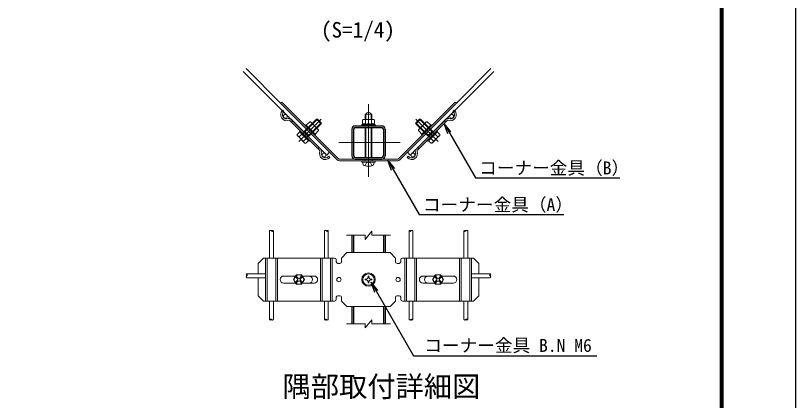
# Model space of a CAD drawing. Units: millimetres, scale not verified, with parts at other scales. Extents: x -4200 to 4200, y -2970 to 2970.
# Drawn here: x 1302 to 4200, y -23 to 1406 of the extents above; entities that cross this region are included whole.
import ezdxf
from ezdxf.enums import TextEntityAlignment as Align

# ---------------------------------------------------------------- set-up
doc = ezdxf.new("R2010")
doc.units = ezdxf.units.MM
doc.header["$LTSCALE"] = 10
doc.linetypes.add('USER1', pattern=[50.8, 31.75, -6.35, 6.35, -6.35])
doc.linetypes.add('USER2', pattern=[0.375, 0.25, -0.125])
for name, color, linetype, lineweight in [('0-0_D-TTL-TXT', 7, 'Continuous', 25), ('0-1_D-STR-DIM', 7, 'Continuous', 13), ('0-2_D-STR3', 3, 'Continuous', 13), ('0-3_D-BMK', 2, 'USER1', 13), ('0-4_D-STR1', 1, 'Continuous', 25), ('0-5_D-STR2', 7, 'Continuous', 13), ('0-8_D-STR-TXT', 7, 'Continuous', 25), ('0-C_D-TTL', 7, 'Continuous', 25)]:
    doc.layers.add(name, color=color, linetype=linetype, lineweight=lineweight)
doc.styles.add('ＭＳ ゴシック', font='')
doc.styles.get('ＭＳ ゴシック').set_extended_font_data('MS Gothic')

# ---------------------------------------------------------------- blocks, each defined once
blk = doc.blocks.new('MLeader13')
at = {"layer": '0-8_D-STR-TXT'}
blk.add_line((2636.99, 378.51), (2622.77, 416.48), dxfattribs=at)
for points in [[(2648.54, 385.17), (2622.77, 416.48), (2642.77, 381.84)], [(2642.77, 381.84), (2781.11, 142.23), (3454.6, 142.23), (3461.8, 142.23)]]:
    blk.add_lwpolyline(points, dxfattribs=at)
blk = doc.blocks.new('MLeader14')
at = {"layer": '0-8_D-STR-TXT'}
blk.add_line((2699.45, 831.26), (2685.23, 869.23), dxfattribs=at)
for points in [[(2711, 837.92), (2685.23, 869.23), (2705.23, 834.59)], [(2705.23, 834.59), (2801.68, 667.53), (3331.95, 667.53), (3339.15, 667.53)]]:
    blk.add_lwpolyline(points, dxfattribs=at)
blk = doc.blocks.new('MLeader15')
at = {"layer": '0-8_D-STR-TXT'}
blk.add_line((2908.33, 967.69), (2894.11, 1005.66), dxfattribs=at)
for points in [[(2919.88, 974.36), (2894.11, 1005.66), (2914.11, 971.02)], [(2914.11, 971.02), (3010.56, 803.96), (3540.83, 803.96), (3548.03, 803.96)]]:
    blk.add_lwpolyline(points, dxfattribs=at)

msp = doc.modelspace()

# ---------------------------------------------------------------- linework, layer by layer
at = {"layer": '0-1_D-STR-DIM'}
for p, q in [((2600.82, 590.33), (2531.88, 590.33)), ((2600.82, 575.33), (2625.82, 605.33)), ((2600.82, 575.33), (2600.82, 590.33)), ((2625.82, 590.33), (2625.82, 605.33)), ((2694.75, 590.33), (2625.82, 590.33)), ((2600.82, 261.24), (2531.88, 261.24)), ((2600.82, 246.24), (2625.82, 276.24)), ((2600.82, 246.24), (2600.82, 261.24)), ((2625.82, 261.24), (2625.82, 276.24)), ((2694.75, 261.24), (2625.82, 261.24))]:
    msp.add_line(p, q, dxfattribs=at)
at = {"layer": '0-2_D-STR3'}
for p, q in [((2291.18, 1085.08), (2286.66, 1080.55)), ((2286.66, 1080.55), (2496.92, 870.3)), ((2291.18, 1085.08), (2501.44, 874.82)), ((2725.19, 874.82), (2935.45, 1085.08)), ((2729.72, 870.3), (2939.97, 1080.55)), ((2935.45, 1085.08), (2939.97, 1080.55)), ((2293.3, 1053.56), (2294.71, 1054.97)), ((2299.23, 1050.45), (2294.71, 1054.97)), ((2297.82, 1049.03), (2299.23, 1050.45)), ((2933.34, 1053.56), (2931.92, 1054.97)), ((2432.1, 905.7), (2320.8, 1017)), ((2436.63, 910.23), (2325.33, 1021.53)), ((2327.24, 1010.57), (2331.76, 1015.09)), ((2373.25, 971.08), (2423.73, 1021.56)), ((2375.93, 977.15), (2420.33, 1021.56)), ((2437.3, 1004.59), (2420.33, 1021.56)), ((2423.73, 1021.56), (2420.33, 1021.56)), ((2437.3, 1007.98), (2423.73, 1021.56)), ((2591.22, 1018.95), (2591.22, 1002.4)), ((2596.68, 1020.95), (2630.68, 1020.95)), ((2601.32, 1040.55), (2625.32, 1040.55)), ((2601.32, 1020.95), (2601.32, 1040.55)), ((2602.27, 1018.95), (2602.27, 1002.4)), ((2603.72, 1020.95), (2603.72, 1040.55)), ((2622.92, 1020.95), (2622.92, 1040.55)), ((2624.37, 1018.95), (2624.37, 1002.4)), ((2625.32, 1020.95), (2625.32, 1040.55)), ((2635.42, 1018.95), (2635.42, 1002.4)), ((2789.33, 1004.59), (2806.3, 1021.56)), ((2789.33, 1007.98), (2802.91, 1021.56)), ((2790.01, 910.23), (2901.31, 1021.53)), ((2794.53, 905.7), (2905.83, 1017)), ((2853.39, 971.08), (2802.91, 1021.56)), ((2802.91, 1021.56), (2806.3, 1021.56)), ((2850.71, 977.15), (2806.3, 1021.56)), ((2899.4, 1010.57), (2894.87, 1015.09)), ((2374.51, 958.77), (2412.98, 997.23)), ((2377.62, 998.65), (2379.89, 1000.91)), ((2416.66, 964.14), (2379.89, 1000.91)), ((2395.3, 1012.08), (2382.01, 998.79)), ((2386.82, 957.5), (2437.3, 1007.98)), ((2388.17, 972.42), (2418.51, 1002.77)), ((2403.43, 1003.95), (2390.14, 990.66)), ((2392.9, 960.18), (2437.3, 1004.59)), ((2425.51, 984.71), (2400.41, 1009.8)), ((2419.7, 987.69), (2406.4, 974.39)), ((2437.3, 1004.59), (2437.3, 1007.98)), ((2587.32, 1000.15), (2591.22, 1002.4)), ((2587.32, 1000.15), (2639.32, 1000.15)), ((2587.32, 996.95), (2587.32, 1000.15)), ((2587.32, 996.95), (2639.32, 996.95)), ((2591.22, 1002.4), (2635.42, 1002.4)), ((2601.32, 879.35), (2601.32, 990.55)), ((2603.72, 879.35), (2603.72, 990.55)), ((2622.92, 879.35), (2622.92, 990.55)), ((2625.32, 879.35), (2625.32, 990.55)), ((2639.32, 1000.15), (2635.42, 1002.4)), ((2639.32, 996.95), (2639.32, 1000.15)), ((2839.81, 957.5), (2789.33, 1007.98)), ((2789.33, 1004.59), (2789.33, 1007.98)), ((2833.74, 960.18), (2789.33, 1004.59)), ((2801.13, 984.71), (2826.22, 1009.8)), ((2806.94, 987.69), (2820.23, 974.39)), ((2838.46, 972.42), (2808.12, 1002.77)), ((2809.98, 964.14), (2846.75, 1000.91)), ((2852.12, 958.77), (2813.65, 997.23)), ((2823.2, 1003.95), (2836.49, 990.66)), ((2831.33, 1012.08), (2844.63, 998.79)), ((2849.01, 998.65), (2846.75, 1000.91)), ((2347.78, 964.56), (2356.27, 973.05)), ((2375.59, 933.93), (2350.09, 959.43)), ((2355.92, 956.43), (2364.4, 964.92)), ((2356.27, 975.88), (2359.1, 978.71)), ((2391.62, 940.52), (2356.27, 975.88)), ((2394.45, 943.35), (2359.1, 978.71)), ((2369.99, 967.82), (2373.25, 971.08)), ((2374.23, 972.06), (2375.93, 977.15)), ((2387.81, 958.48), (2374.23, 972.06)), ((2392.9, 960.18), (2375.93, 977.15)), ((2383.56, 954.24), (2386.82, 957.5)), ((2387.81, 958.48), (2392.9, 960.18)), ((2414.39, 961.88), (2416.66, 964.14)), ((2427.83, 979.55), (2414.53, 966.26)), ((2798.8, 979.55), (2812.1, 966.26)), ((2812.24, 961.88), (2809.98, 964.14)), ((2832.18, 943.35), (2867.54, 978.71)), ((2833.74, 960.18), (2850.71, 977.15)), ((2838.83, 958.48), (2833.74, 960.18)), ((2835.01, 940.52), (2870.36, 975.88)), ((2843.07, 954.24), (2839.81, 957.5)), ((2851.05, 933.93), (2876.55, 959.43)), ((2856.65, 967.82), (2853.39, 971.08)), ((2870.72, 956.43), (2862.23, 964.92)), ((2870.36, 975.88), (2867.54, 978.71)), ((2878.85, 964.56), (2870.36, 973.05)), ((2372.18, 940.17), (2380.66, 948.65)), ((2380.31, 932.04), (2388.8, 940.52)), ((2391.62, 940.52), (2394.45, 943.35)), ((2835.01, 940.52), (2832.18, 943.35)), ((2846.32, 932.04), (2837.84, 940.52)), ((2854.45, 940.17), (2845.97, 948.65)), ((2425.67, 912.14), (2430.19, 916.66)), ((2800.97, 912.14), (2796.44, 916.66)), ((2468.66, 878.2), (2470.07, 879.61)), ((2505.97, 872.95), (2720.67, 872.95)), ((2599.32, 872.95), (2599.32, 866.55)), ((2627.32, 872.95), (2627.32, 866.55)), ((2761.09, 884.14), (2756.56, 879.61)), ((2757.98, 878.2), (2756.56, 879.61)), ((2762.5, 882.72), (2761.09, 884.14)), ((2505.97, 866.55), (2720.67, 866.55)), ((2588.32, 862.55), (2588.32, 866.55)), ((2588.32, 862.55), (2638.32, 862.55)), ((2592.32, 856.44), (2592.32, 862.55)), ((2600.72, 849.2), (2605.9, 858.88)), ((2605.9, 858.88), (2613.32, 862.82)), ((2613.32, 862.82), (2620.94, 858.88)), ((2620.94, 858.88), (2625.92, 849.2)), ((2633.78, 856.29), (2633.78, 862.55)), ((2638.32, 862.55), (2638.32, 866.55)), ((2533.32, 526.07), (2513.32, 506.07)), ((2533.32, 526.07), (2693.32, 526.07)), ((2693.32, 526.07), (2713.32, 506.07)), ((2223.32, 506.07), (2203.32, 486.07)), ((2487.32, 506.07), (2223.32, 506.07)), ((2230.69, 346.07), (2230.69, 506.07)), ((2274.69, 346.07), (2274.69, 506.07)), ((2434.69, 346.07), (2434.69, 506.07)), ((2478.69, 346.07), (2478.69, 506.07)), ((2493.32, 492.07), (2493.32, 500.07)), ((2513.32, 492.07), (2513.32, 506.07)), ((2713.32, 492.07), (2713.32, 506.07)), ((2733.32, 492.07), (2733.32, 500.07)), ((2739.32, 506.07), (3003.32, 506.07)), ((2747.95, 346.07), (2747.95, 506.07)), ((2791.95, 346.07), (2791.95, 506.07)), ((2951.95, 346.07), (2951.95, 506.07)), ((2995.95, 346.07), (2995.95, 506.07)), ((3003.32, 506.07), (3023.32, 486.07)), ((2203.32, 486.07), (2203.32, 447.27)), ((2499.32, 486.07), (2507.32, 486.07)), ((2727.32, 486.07), (2719.32, 486.07)), ((3023.32, 486.07), (3023.32, 447.27)), ((2341.83, 439.07), (2298.09, 439.07)), ((2344.52, 443.72), (2334.33, 426.07)), ((2344.52, 443.72), (2364.91, 443.72)), ((2346.23, 437.38), (2351.89, 431.72)), ((2363.2, 437.38), (2357.54, 431.72)), ((2364.91, 443.72), (2375.1, 426.07)), ((2411.29, 439.07), (2367.6, 439.07)), ((2611.74, 438.67), (2611.65, 433.48)), ((2611.74, 438.67), (2614.9, 438.67)), ((2614.9, 438.67), (2614.99, 433.48)), ((2815.35, 439.07), (2859.04, 439.07)), ((2861.72, 443.72), (2851.53, 426.07)), ((2882.11, 443.72), (2861.72, 443.72)), ((2863.43, 437.38), (2869.09, 431.72)), ((2880.4, 437.38), (2874.75, 431.72)), ((2882.11, 443.72), (2892.31, 426.07)), ((2884.8, 439.07), (2928.55, 439.07)), ((2203.32, 432.87), (2203.32, 366.07)), ((2341.83, 413.07), (2298.09, 413.07)), ((2344.52, 408.41), (2334.33, 426.07)), ((2343.4, 434.55), (2349.06, 428.89)), ((2343.4, 417.58), (2349.06, 423.24)), ((2344.52, 408.41), (2364.91, 408.41)), ((2346.23, 414.75), (2351.89, 420.41)), ((2363.2, 414.75), (2357.54, 420.41)), ((2366.03, 434.55), (2360.37, 428.89)), ((2366.03, 417.58), (2360.37, 423.24)), ((2364.91, 408.41), (2375.1, 426.07)), ((2411.29, 413.07), (2367.6, 413.07)), ((2605.9, 427.74), (2600.72, 427.65)), ((2600.72, 427.65), (2600.72, 424.49)), ((2605.9, 424.39), (2600.72, 424.49)), ((2611.74, 413.47), (2611.65, 418.65)), ((2611.74, 413.47), (2614.9, 413.47)), ((2614.9, 413.47), (2614.99, 418.65)), ((2620.73, 427.74), (2625.92, 427.65)), ((2620.73, 424.39), (2625.92, 424.49)), ((2625.92, 427.65), (2625.92, 424.49)), ((2815.35, 413.07), (2859.04, 413.07)), ((2861.72, 408.41), (2851.53, 426.07)), ((2860.6, 434.55), (2866.26, 428.89)), ((2860.6, 417.58), (2866.26, 423.24)), ((2882.11, 408.41), (2861.72, 408.41)), ((2863.43, 414.75), (2869.09, 420.41)), ((2880.4, 414.75), (2874.75, 420.41)), ((2883.23, 434.55), (2877.58, 428.89)), ((2883.23, 417.58), (2877.58, 423.24)), ((2882.11, 408.41), (2892.31, 426.07)), ((2884.8, 413.07), (2928.55, 413.07)), ((3023.32, 432.87), (3023.32, 366.07)), ((2223.32, 346.07), (2203.32, 366.07)), ((2493.32, 360.07), (2493.32, 352.07)), ((2499.32, 366.07), (2507.32, 366.07)), ((2513.32, 360.07), (2513.32, 346.07)), ((2713.32, 360.07), (2713.32, 346.07)), ((2727.32, 366.07), (2719.32, 366.07)), ((2733.32, 360.07), (2733.32, 352.07)), ((3023.32, 366.07), (3003.32, 346.07)), ((2223.32, 346.07), (2487.32, 346.07)), ((2533.32, 326.07), (2513.32, 346.07)), ((2693.32, 326.07), (2533.32, 326.07)), ((2693.32, 326.07), (2713.32, 346.07)), ((3003.32, 346.07), (2739.32, 346.07))]:
    msp.add_line(p, q, dxfattribs=at)
at = {"layer": '0-2_D-STR3', "linetype": 'USER2'}
for p, q in [((2237.09, 346.07), (2237.09, 506.07)), ((2268.29, 346.07), (2268.29, 506.07)), ((2441.09, 346.07), (2441.09, 506.07)), ((2472.29, 346.07), (2472.29, 506.07)), ((2754.35, 346.07), (2754.35, 506.07)), ((2785.55, 346.07), (2785.55, 506.07)), ((2958.35, 346.07), (2958.35, 506.07)), ((2989.55, 346.07), (2989.55, 506.07))]:
    msp.add_line(p, q, dxfattribs=at)
at = {"layer": '0-2_D-STR3'}
for points in [[(2928.81, 1049.03), (2927.4, 1050.45), (2931.92, 1054.97)], [(2838.83, 958.48), (2852.4, 972.06), (2850.71, 977.15)], [(2464.13, 882.72), (2465.55, 884.14), (2470.07, 879.61)]]:
    msp.add_lwpolyline(points, dxfattribs=at)
for centre, radius in [((2304.41, 1032.26), 7.2), ((2922.22, 1032.26), 7.2), ((2448.01, 888.66), 7.2), ((2778.62, 888.66), 7.2), ((2354.72, 426.07), 17.66), ((2613.32, 426.07), 25), ((2613.32, 426.07), 21), ((2871.92, 426.07), 17.66), ((2503.32, 426.07), 8), ((2723.32, 426.07), 8)]:
    msp.add_circle(centre, radius, dxfattribs=at)
for centre, radius, start, end in [((2308.85, 1038), 22, 135, 292.60731), ((2308.85, 1038), 15.6, 135, 292.60731), ((2613.32, 1035.87), 10.68, 25.98923, 154.01077), ((2917.78, 1038), 22, 247.39269, 45), ((2917.78, 1038), 15.6, 247.39269, 45), ((2318.54, 1014.74), 9.6, 45, 112.60731), ((2318.54, 1014.74), 3.2, 45, 112.60731), ((2596.74, 1012.32), 8.63, 50.19668, 129.80332), ((2613.32, 989.42), 31.53, 69.48158, 110.51842), ((2629.89, 1012.47), 8.51, 49.53759, 130.46241), ((2908.09, 1014.74), 9.6, 67.39269, 135), ((2908.09, 1014.74), 3.2, 67.39269, 135), ((2394.28, 1002.93), 9.21, 6.37498, 83.62502), ((2388.89, 973.15), 34.06, 25.26839, 64.73161), ((2418.66, 978.52), 9.22, 6.43449, 83.56551), ((2596.74, 999.52), 6.23, 27.51974, 152.48026), ((2613.4, 985.57), 20.18, 56.51716, 123.48284), ((2624.45, 1002.3), 0.125, 130.87793, 49.12207), ((2629.96, 999.63), 6.12, 26.8485, 154.13989), ((2807.97, 978.52), 9.22, 96.43449, 173.56551), ((2837.74, 973.15), 34.06, 115.26839, 154.73161), ((2832.35, 1002.93), 9.21, 96.37498, 173.62502), ((2356.94, 965.59), 9.22, 186.40651, 263.59349), ((2355.25, 963.89), 9.21, 6.37498, 83.62502), ((2349.86, 934.11), 34.06, 25.26839, 64.73161), ((2876.77, 934.11), 34.06, 115.26839, 154.73161), ((2871.39, 963.89), 9.21, 96.37498, 173.62502), ((2869.69, 965.59), 9.22, 276.40651, 353.59349), ((2386.72, 970.97), 34.06, 205.26839, 244.73161), ((2381.18, 941.04), 9.04, 185.51779, 264.48221), ((2379.63, 939.49), 9.22, 6.43449, 83.56551), ((2847, 939.49), 9.22, 96.43449, 173.56551), ((2845.45, 941.04), 9.04, 275.51779, 354.48221), ((2839.91, 970.97), 34.06, 295.26839, 334.73161), ((2453.1, 893.75), 22, 157.39269, 315), ((2429.84, 903.44), 3.2, 337.39269, 45), ((2429.84, 903.44), 9.6, 337.39269, 45), ((2453.1, 893.75), 15.6, 157.39269, 315), ((2773.53, 893.75), 22, 225, 22.60731), ((2773.53, 893.75), 15.6, 225, 22.60731), ((2796.8, 903.44), 9.6, 135, 202.60731), ((2796.8, 903.44), 3.2, 135, 202.60731), ((2505.97, 879.35), 12.8, 225, 270), ((2505.97, 879.35), 6.4, 225, 270), ((2720.67, 879.35), 6.4, 270, 315), ((2720.67, 879.35), 12.8, 270, 315), ((2599.92, 856.44), 7.6, 180, 253.92714), ((2613.32, 902.95), 56, 253.92714, 285.41383), ((2626.18, 856.29), 7.6, 285.41383, 0), ((2487.32, 500.07), 6, 0, 90), ((2739.32, 500.07), 6, 90, 180), ((2499.32, 492.07), 6, 180, 270), ((2507.32, 492.07), 6, 270, 0), ((2719.32, 492.07), 6, 180, 270), ((2727.32, 492.07), 6, 270, 0), ((2298.09, 426.07), 13, 90, 270), ((2344.82, 435.96), 2, 45, 225), ((2364.61, 435.96), 2, 315.00048, 135.00047), ((2391.92, 426.07), 13, 270, 90), ((2411.29, 426.07), 13, 270, 90), ((2815.35, 426.07), 13, 90, 270), ((2834.72, 426.07), 13, 90, 270), ((2862.02, 435.96), 2, 44.99953, 224.99952), ((2881.82, 435.96), 2, 315, 135), ((2928.55, 426.07), 13, 270, 90), ((2344.82, 416.17), 2, 135.00001, 314.99999), ((2346.23, 426.07), 4, 314.99999, 45), ((2354.72, 434.55), 4, 225.00001, 314.99999), ((2354.72, 417.58), 4, 45, 135), ((2363.2, 426.07), 4, 135, 225.00001), ((2364.61, 416.17), 2, 225.00002, 45), ((2605.7, 433.69), 5.95, 270, 0), ((2605.7, 418.45), 5.95, 0, 90), ((2620.94, 433.69), 5.95, 180, 270), ((2620.94, 418.45), 5.95, 90, 180), ((2862.02, 416.17), 2, 135, 314.99998), ((2863.43, 426.07), 4, 314.99999, 45), ((2871.92, 434.55), 4, 225.00001, 314.99999), ((2871.92, 417.58), 4, 45, 135), ((2880.4, 426.07), 4, 135, 225.00001), ((2881.82, 416.17), 2, 225.00001, 44.99999), ((2487.32, 352.07), 6, 270, 0), ((2499.32, 360.07), 6, 90, 180), ((2507.32, 360.07), 6, 0, 90), ((2719.32, 360.07), 6, 90, 180), ((2727.32, 360.07), 6, 0, 90), ((2739.32, 352.07), 6, 180, 270)]:
    msp.add_arc(centre, radius, start, end, dxfattribs=at)
at = {"layer": '0-3_D-BMK'}
for p, q in [((2613.32, 1077.44), (2613.32, 807.16)), ((2354.55, 938.8), (2437.5, 1021.75)), ((2872.09, 938.8), (2789.14, 1021.75)), ((2503.14, 934.99), (2730.65, 934.99))]:
    msp.add_line(p, q, dxfattribs=at)
at = {"layer": '0-4_D-STR1'}
for p, q in [((2564.12, 996.95), (2662.52, 996.95)), ((2564.12, 990.55), (2662.52, 990.55)), ((2551.32, 984.15), (2551.32, 885.75)), ((2557.72, 984.15), (2557.72, 885.75)), ((2668.92, 984.15), (2668.92, 885.75)), ((2675.32, 984.15), (2675.32, 885.75)), ((2564.12, 879.35), (2662.52, 879.35)), ((2564.12, 872.95), (2662.52, 872.95)), ((2551.32, 590.33), (2551.32, 526.07)), ((2675.32, 590.33), (2675.32, 526.07)), ((2551.32, 326.07), (2551.32, 261.24)), ((2675.32, 326.07), (2675.32, 261.24))]:
    msp.add_line(p, q, dxfattribs=at)
at = {"layer": '0-4_D-STR1', "linetype": 'USER2'}
for p, q in [((2557.72, 590.33), (2557.72, 526.07)), ((2668.92, 590.33), (2668.92, 526.07)), ((2557.72, 326.07), (2557.72, 261.24)), ((2669.19, 326.07), (2668.92, 261.24))]:
    msp.add_line(p, q, dxfattribs=at)
at = {"layer": '0-4_D-STR1'}
for centre, radius, start, end in [((2564.12, 984.15), 12.8, 90, 180), ((2564.12, 984.15), 6.4, 90, 180), ((2662.52, 984.15), 12.8, 0, 90), ((2662.52, 984.15), 6.4, 0, 90), ((2564.12, 885.75), 12.8, 180, 270), ((2564.12, 885.75), 6.4, 180, 270), ((2662.52, 885.75), 12.8, 270, 0), ((2662.52, 885.75), 6.4, 270, 0)]:
    msp.add_arc(centre, radius, start, end, dxfattribs=at)
at = {"layer": '0-5_D-STR2'}
for p, q in [((2147.88, 1198.98), (2458.52, 888.33)), ((2286.66, 1080.55), (2158.06, 1209.16)), ((3078.76, 1198.98), (2768.11, 888.33)), ((2939.97, 1080.55), (3068.58, 1209.16)), ((2458.52, 888.33), (2468.7, 898.52)), ((2768.11, 888.33), (2757.93, 898.52)), ((2245.52, 506.07), (2245.52, 606.72)), ((2259.92, 506.07), (2259.92, 606.72)), ((2449.52, 506.07), (2449.52, 606.72)), ((2463.92, 506.07), (2463.92, 606.72)), ((2764.12, 506.07), (2764.12, 606.72)), ((2778.52, 506.07), (2778.52, 606.72)), ((2968.12, 506.07), (2968.12, 606.72)), ((2982.52, 506.07), (2982.52, 606.72)), ((2229.32, 447.27), (2160.87, 447.27)), ((2997.32, 447.27), (3065.76, 447.27)), ((2229.32, 432.87), (2160.87, 432.87)), ((2997.32, 432.87), (3065.76, 432.87)), ((2245.52, 346.07), (2245.52, 277.62)), ((2259.92, 346.07), (2259.92, 277.62)), ((2449.52, 346.07), (2449.52, 277.62)), ((2463.92, 346.07), (2463.92, 277.62)), ((2764.12, 346.07), (2764.12, 277.62)), ((2778.52, 346.07), (2778.52, 277.62)), ((2968.12, 346.07), (2968.12, 277.62)), ((2982.52, 346.07), (2982.52, 277.62))]:
    msp.add_line(p, q, dxfattribs=at)
for centre, start, end in [((2249.12, 604.05), 36.54543, 143.45457), ((2256.32, 604.05), 36.54543, 143.45457), ((2256.32, 609.38), 216.54543, 323.45457), ((2453.12, 604.05), 36.54543, 143.45457), ((2460.32, 604.05), 36.54543, 143.45457), ((2460.32, 609.38), 216.54543, 323.45457), ((2767.72, 604.05), 36.54543, 143.45457), ((2767.72, 609.38), 216.54543, 323.45457), ((2774.92, 604.05), 36.54543, 143.45457), ((2971.72, 604.05), 36.54543, 143.45457), ((2971.72, 609.38), 216.54543, 323.45457), ((2978.92, 604.05), 36.54543, 143.45457), ((2163.54, 443.67), 126.54543, 233.45457), ((2163.54, 436.47), 126.54543, 233.45457), ((2158.21, 443.67), 306.54543, 53.45457), ((3068.43, 443.67), 126.54543, 233.45457), ((3063.09, 443.67), 306.54543, 53.45457), ((3063.09, 436.47), 306.54543, 53.45457), ((2249.12, 274.96), 36.54543, 143.45457), ((2249.12, 280.29), 216.54543, 323.45457), ((2256.32, 280.29), 216.54543, 323.45457), ((2453.12, 274.96), 36.54543, 143.45457), ((2453.12, 280.29), 216.54543, 323.45457), ((2460.32, 280.29), 216.54543, 323.45457), ((2767.72, 280.29), 216.54543, 323.45457), ((2774.92, 274.96), 36.54543, 143.45457), ((2774.92, 280.29), 216.54543, 323.45457), ((2971.72, 280.29), 216.54543, 323.45457), ((2978.92, 274.96), 36.54543, 143.45457), ((2978.92, 280.29), 216.54543, 323.45457)]:
    msp.add_arc(centre, 4.48, start, end, dxfattribs=at)
at = {"layer": '0-C_D-TTL', "color": 2}
msp.add_lwpolyline([(-4199.74, 2970), (4200.26, 2970), (4200.26, -2970), (-4199.74, -2970)], close=True, dxfattribs=at)
at = {"layer": '0-C_D-TTL'}
for points in [[(-3929.74, 2750), (3930.26, 2750), (3930.26, -2750), (-3929.74, -2750)], [(-3927.24, 2747.5), (3927.76, 2747.5), (3927.76, -2747.5), (-3927.24, -2747.5)], [(-3924.74, 2745), (3925.26, 2745), (3925.26, -2745), (-3924.74, -2745)], [(-3922.24, 2742.5), (3922.76, 2742.5), (3922.76, -2742.5), (-3922.24, -2742.5)], [(-3919.74, 2740), (3920.26, 2740), (3920.26, -2740), (-3919.74, -2740)]]:
    msp.add_lwpolyline(points, close=True, dxfattribs=at)

# ---------------------------------------------------------------- block references
at = {"layer": '0-8_D-STR-TXT'}
for name in ['MLeader15', 'MLeader14', 'MLeader13']:
    msp.add_blockref(name, (0, 0), dxfattribs=at)

# ---------------------------------------------------------------- texts
at = {"layer": '0-0_D-TTL-TXT', "style": 'ＭＳ ゴシック'}
for s, height, p in [('(S=1/4)', 57.7, (2436.69, 1307.27)), ('隅部取付詳細図', 76.98, (2293.85, -32.78))]:
    msp.add_text(s, height=height, dxfattribs=at).set_placement(p, align=Align.BOTTOM_LEFT)
at = {"layer": '0-8_D-STR-TXT', "style": 'ＭＳ ゴシック'}
for s, p in [('コーナー金具（B）', (3024.79, 802.05)), ('コーナー金具（A）', (2815.91, 665.62)), ('コーナー金具 B.N M6', (2820.98, 143.09))]:
    msp.add_text(s, height=48.09, dxfattribs=at).set_placement(p, align=Align.BOTTOM_LEFT)

doc.saveas('drawing.dxf')
